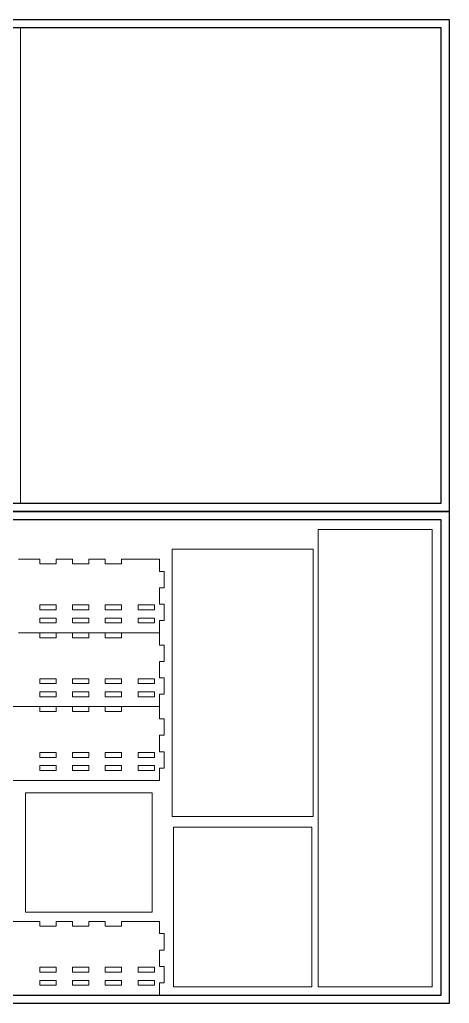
# Model space of a CAD drawing. Header units: millimetres. Extents: x 0 to 600, y 0 to 600.
# Drawn here: x 338 to 600, y 0 to 600 of the extents above; entities that cross this region are included whole.
import ezdxf

# ---------------------------------------------------------------- set-up
doc = ezdxf.new("R2010")
doc.units = ezdxf.units.MM
doc.header["$MEASUREMENT"] = 0
doc.layers.add('BNDRY', color=7, linetype='Continuous')

msp = doc.modelspace()

# ---------------------------------------------------------------- linework, layer by layer
at = {"lineweight": 0}
for p, q in [((338.2, 594.53), (338.2, 305.4)), ((519.88, 289.12), (589.46, 289.12)), ((519.88, 10.04), (519.88, 289.12)), ((589.46, 289.12), (589.46, 10.04)), ((430.79, 114.02), (430.79, 277.02)), ((430.79, 277.02), (516.79, 277.02)), ((516.79, 277.02), (516.79, 114.02)), ((350, 271), (337, 271)), ((350, 268), (350, 271)), ((370, 271), (360, 271)), ((360, 271), (360, 268)), ((370, 268), (370, 271)), ((390, 271), (380, 271)), ((380, 271), (380, 268)), ((390, 268), (390, 271)), ((423, 271), (400, 271)), ((400, 271), (400, 268)), ((423, 263.5), (423, 271)), ((360, 268), (350, 268)), ((380, 268), (370, 268)), ((400, 268), (390, 268)), ((426, 263.5), (423, 263.5)), ((426, 253.5), (426, 263.5)), ((423, 243.5), (423, 253.5)), ((423, 253.5), (426, 253.5)), ((350, 240), (350, 243)), ((350, 243), (360, 243)), ((360, 243), (360, 240)), ((370, 240), (370, 243)), ((370, 243), (380, 243)), ((380, 243), (380, 240)), ((390, 240), (390, 243)), ((390, 243), (400, 243)), ((400, 243), (400, 240)), ((410, 240), (410, 243)), ((410, 243), (420, 243)), ((420, 243), (420, 240)), ((426, 243.5), (423, 243.5)), ((426, 233.5), (426, 243.5)), ((360, 240), (350, 240)), ((350, 232), (350, 235)), ((350, 235), (360, 235)), ((360, 235), (360, 232)), ((380, 240), (370, 240)), ((370, 232), (370, 235)), ((370, 235), (380, 235)), ((380, 235), (380, 232)), ((400, 240), (390, 240)), ((390, 232), (390, 235)), ((390, 235), (400, 235)), ((400, 235), (400, 232)), ((420, 240), (410, 240)), ((410, 232), (410, 235)), ((410, 235), (420, 235)), ((420, 235), (420, 232)), ((360, 232), (350, 232)), ((380, 232), (370, 232)), ((400, 232), (390, 232)), ((420, 232), (410, 232)), ((423, 233.5), (426, 233.5)), ((423, 218.5), (423, 233.5)), ((337, 226), (423, 226)), ((350, 223), (350, 226)), ((360, 223), (350, 223)), ((360, 226), (360, 223)), ((370, 223), (370, 226)), ((380, 223), (370, 223)), ((380, 226), (380, 223)), ((390, 223), (390, 226)), ((400, 223), (390, 223)), ((400, 226), (400, 223)), ((426, 218.5), (423, 218.5)), ((426, 208.5), (426, 218.5)), ((423, 198.5), (423, 208.5)), ((423, 208.5), (426, 208.5)), ((426, 198.5), (423, 198.5)), ((426, 188.5), (426, 198.5)), ((350, 195), (350, 198)), ((350, 198), (360, 198)), ((360, 195), (350, 195)), ((360, 198), (360, 195)), ((370, 195), (370, 198)), ((370, 198), (380, 198)), ((380, 195), (370, 195)), ((380, 198), (380, 195)), ((390, 195), (390, 198)), ((390, 198), (400, 198)), ((400, 195), (390, 195)), ((400, 198), (400, 195)), ((410, 195), (410, 198)), ((410, 198), (420, 198)), ((420, 195), (410, 195)), ((420, 198), (420, 195)), ((350, 187), (350, 190)), ((350, 190), (360, 190)), ((360, 187), (350, 187)), ((360, 190), (360, 187)), ((370, 187), (370, 190)), ((370, 190), (380, 190)), ((380, 187), (370, 187)), ((380, 190), (380, 187)), ((390, 187), (390, 190)), ((390, 190), (400, 190)), ((400, 187), (390, 187)), ((400, 190), (400, 187)), ((410, 187), (410, 190)), ((410, 190), (420, 190)), ((420, 187), (410, 187)), ((420, 190), (420, 187)), ((423, 188.5), (426, 188.5)), ((423, 173.5), (423, 188.5)), ((5, 181), (423, 181)), ((350, 178), (350, 181)), ((360, 181), (360, 178)), ((370, 178), (370, 181)), ((380, 181), (380, 178)), ((390, 178), (390, 181)), ((400, 181), (400, 178)), ((360, 178), (350, 178)), ((380, 178), (370, 178)), ((400, 178), (390, 178)), ((426, 173.5), (423, 173.5)), ((426, 163.5), (426, 173.5)), ((423, 153.5), (423, 163.5)), ((423, 163.5), (426, 163.5)), ((350, 150), (350, 153)), ((350, 153), (360, 153)), ((360, 153), (360, 150)), ((370, 150), (370, 153)), ((370, 153), (380, 153)), ((380, 153), (380, 150)), ((390, 150), (390, 153)), ((390, 153), (400, 153)), ((400, 153), (400, 150)), ((410, 150), (410, 153)), ((410, 153), (420, 153)), ((420, 153), (420, 150)), ((426, 153.5), (423, 153.5)), ((426, 143.5), (426, 153.5)), ((360, 150), (350, 150)), ((350, 142), (350, 145)), ((350, 145), (360, 145)), ((360, 145), (360, 142)), ((380, 150), (370, 150)), ((370, 142), (370, 145)), ((370, 145), (380, 145)), ((380, 145), (380, 142)), ((400, 150), (390, 150)), ((390, 142), (390, 145)), ((390, 145), (400, 145)), ((400, 145), (400, 142)), ((420, 150), (410, 150)), ((410, 142), (410, 145)), ((410, 145), (420, 145)), ((420, 145), (420, 142)), ((360, 142), (350, 142)), ((380, 142), (370, 142)), ((400, 142), (390, 142)), ((420, 142), (410, 142)), ((423, 136), (423, 143.5)), ((423, 143.5), (426, 143.5)), ((423, 136), (321, 136)), ((341.28, 128.32), (418.6, 128.32)), ((341.28, 55.65), (341.28, 128.32)), ((418.6, 128.32), (418.6, 55.65)), ((516.79, 114.02), (430.79, 114.02)), ((431.74, 107.45), (516.01, 107.45)), ((431.74, 10.04), (431.74, 107.45)), ((516.01, 107.45), (516.01, 10.04)), ((418.6, 55.65), (341.28, 55.65)), ((350, 50), (321, 50)), ((350, 47), (350, 50)), ((370, 50), (360, 50)), ((360, 50), (360, 47)), ((370, 47), (370, 50)), ((390, 50), (380, 50)), ((380, 50), (380, 47)), ((390, 47), (390, 50)), ((423, 50), (400, 50)), ((400, 50), (400, 47)), ((423, 42.5), (423, 50)), ((360, 47), (350, 47)), ((380, 47), (370, 47)), ((400, 47), (390, 47)), ((426, 42.5), (423, 42.5)), ((426, 32.5), (426, 42.5)), ((423, 22.5), (423, 32.5)), ((423, 32.5), (426, 32.5)), ((350, 19), (350, 22)), ((350, 22), (360, 22)), ((360, 19), (350, 19)), ((360, 22), (360, 19)), ((370, 19), (370, 22)), ((370, 22), (380, 22)), ((380, 19), (370, 19)), ((380, 22), (380, 19)), ((390, 19), (390, 22)), ((390, 22), (400, 22)), ((400, 19), (390, 19)), ((400, 22), (400, 19)), ((410, 19), (410, 22)), ((410, 22), (420, 22)), ((420, 19), (410, 19)), ((420, 22), (420, 19)), ((426, 22.5), (423, 22.5)), ((426, 12.5), (426, 22.5)), ((350, 11), (350, 14)), ((350, 14), (360, 14)), ((360, 14), (360, 11)), ((370, 11), (370, 14)), ((370, 14), (380, 14)), ((380, 14), (380, 11)), ((390, 11), (390, 14)), ((390, 14), (400, 14)), ((400, 14), (400, 11)), ((410, 11), (410, 14)), ((410, 14), (420, 14)), ((420, 14), (420, 11)), ((423, 5), (423, 12.5)), ((423, 12.5), (426, 12.5)), ((360, 11), (350, 11)), ((380, 11), (370, 11)), ((400, 11), (390, 11)), ((420, 11), (410, 11)), ((516.01, 10.04), (431.74, 10.04)), ((589.46, 10.04), (519.88, 10.04)), ((5, 5), (423, 5))]:
    msp.add_line(p, q, dxfattribs=at).dxf.unprotected_set("ltscale", 0)
at = {"layer": 'BNDRY', "color": 1, "linetype": 'Continuous'}
for points in [[(0, 300), (600, 300), (600, 600), (0, 600)], [(5, 305), (595, 305), (595, 595), (5, 595)], [(0, 0), (600, 0), (600, 300), (0, 300)], [(5, 5), (595, 5), (595, 295), (5, 295)]]:
    msp.add_lwpolyline(points, close=True, dxfattribs=at).dxf.unprotected_set("ltscale", 0)

doc.saveas('drawing.dxf')
